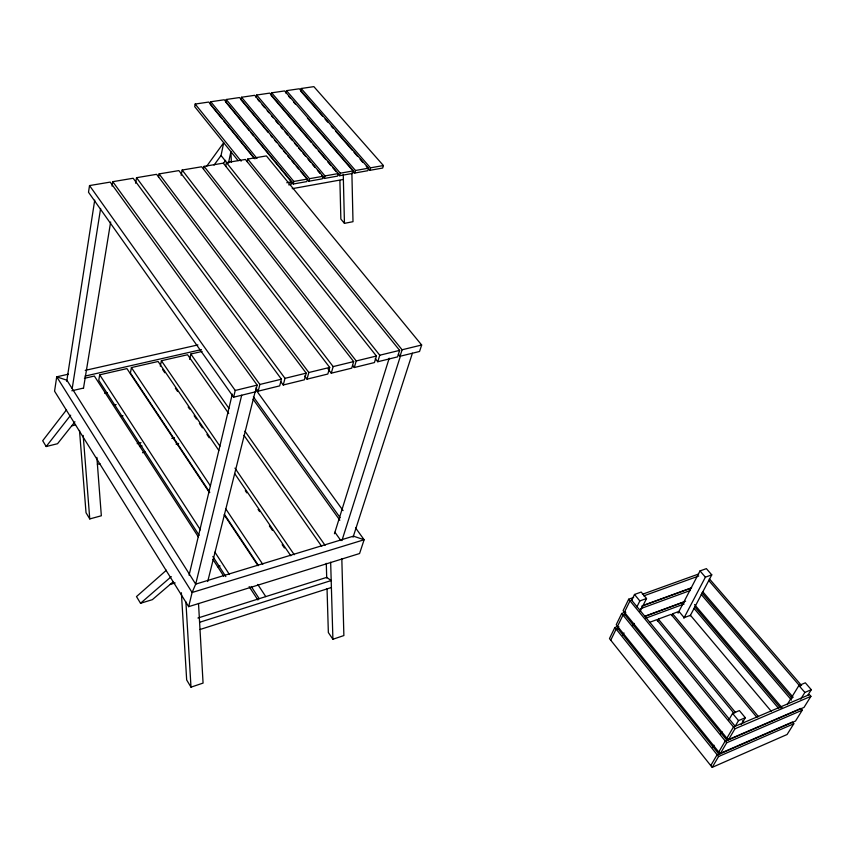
<?xml version="1.0" encoding="UTF-8"?>
<svg xmlns="http://www.w3.org/2000/svg" width="854" height="854" viewBox="0 0 854 854"><rect width="100%" height="100%" fill="white"/><g stroke="black" fill="none" stroke-linecap="round" stroke-linejoin="round"><path stroke-width="1.28" d="M89.521 185.574L88.506 192.257L233.622 397.206L255.485 391.826L257.161 385.122L110.209 182.105L89.521 185.574L235.234 390.459L233.622 397.206M66.719 381.354L94.719 200.156M72.216 388.41L100.612 208.472M112.055 186.108L112.771 181.678L133.16 178.262L281.436 379.197L279.696 385.869L258.186 391.164L255.848 387.919M83.468 388.346L110.657 221.987M209.443 492.651L126.926 368.597L99.704 374.821L98.765 380.308L199.121 535.319M135.583 183.204L136.533 177.696L156.602 174.323L306.212 373.155L304.398 379.795L283.25 384.994L280.881 381.781M158.502 177.194L159.1 173.906L178.881 170.597L329.708 367.423L327.829 374.031L307.024 379.155L304.622 375.963M218.827 450.4L158.097 361.488L131.42 367.572L130.406 373.027L209.817 492.374M181.155 175.273L182.158 170.042L201.651 166.776L353.673 361.584L351.741 368.149L331.267 373.187L328.032 368.96M254.962 158.833L208.771 102.053L195.182 104.049L194.691 106.601L238.074 160.616M288.663 184.838L291.171 184.389L291.79 181.827L224.25 99.779L210.789 101.754L210.287 104.305L222.029 118.749M160.317 366.152L161.395 360.73L187.56 354.752L228.723 413.539M203.54 168.975L204.074 166.37L223.289 163.146L376.422 356.033L374.426 362.566L354.271 367.53L352.638 365.427M255.25 137.9L293.21 184.026L306.832 181.592L307.461 179.041L239.558 97.537L226.235 99.491L225.723 102.032L249.336 130.726M214.044 165.078L221.047 155.492L223.705 142.735L206.743 166.156M225.648 166.498L226.459 162.612L245.397 159.442L399.629 350.375L397.58 356.876L377.756 361.754L375.28 358.627M300.362 171.056L308.849 181.229L322.321 178.828L322.972 176.287L254.716 95.317L241.533 97.249L240.999 99.769L268.135 132.359M228.445 163.167L230.89 151.681L231.381 162.313M189.652 359.406L190.805 354.015L202.078 351.442M256.125 97.537L256.67 95.029L269.725 93.107L338.312 173.554L337.65 176.084L324.317 178.465L321.755 175.433M247.18 161.619L247.745 159.047L266.416 155.919L421.662 345.005L419.549 351.474L400.035 356.267L398.37 354.196M337.906 173.725L339.625 175.732L352.819 173.373L353.492 170.853L284.585 90.93L271.668 92.83L271.102 95.338L311.358 142.565M285.93 93.15L286.506 90.652L299.295 88.773L368.522 168.185L367.828 170.693L354.773 173.031L307.44 118.108M366.259 166.327L369.761 170.352L382.688 168.035L383.393 165.537L313.866 86.638L301.195 88.496L300.608 90.983L322.492 116.101M189.076 575.201L232.299 394.1M188.659 606.66L192.107 592.495L195.694 584.125L353.407 536.152L364.114 539.749L359.577 553.531L188.659 606.66L54.571 391.185L56.716 376.817L68.373 374.191M195.737 583.965L241.703 395.21M293.21 184.026L293.829 181.464L226.235 99.491M207.714 581.521L255.09 391.922M308.849 181.229L309.479 178.689L241.533 97.249M258.186 391.164L259.872 384.46L112.771 181.678M324.317 178.465L324.968 175.935L256.67 95.029M283.25 384.994L285.001 378.333L136.533 177.696M339.625 175.732L340.287 173.202L271.668 92.83M354.773 173.031L355.456 170.512L286.506 90.652M307.024 379.155L308.838 372.515L159.1 173.906M369.761 170.352L370.455 167.843L301.195 88.496M331.267 373.187L333.156 366.59L182.158 170.042M354.271 367.53L356.225 360.964L204.074 166.37M377.756 361.754L379.763 355.221L226.459 162.612M334.448 533.75L389.21 358.178M400.035 356.267L402.095 349.777L247.745 159.047M341.92 540.593L400.398 356.182M353.065 537.198L412.397 353.225M617.335 626.612L614.859 627.519L609.457 638.589L712.183 767.362L787.1 734.493L793.793 723.776L792.341 722.057L717.136 754.733L710.752 765.579M625.438 612.126L621.712 613.482L616.225 624.733L720.189 753.794L795.48 721.064L802.28 710.165L800.806 708.446L725.238 740.984L718.748 752M633.668 597.426L628.672 599.22L623.089 610.653L728.334 740.002L803.998 707.422L810.905 696.341L809.421 694.612L733.469 726.989L726.871 738.198M610.738 640.201L616.15 629.131L618.627 628.213M617.517 626.345L623.014 615.093L625.502 614.186M624.402 612.265L629.996 600.832L632.494 599.935M617.623 628.896L618.787 626.516M624.605 614.645L625.769 612.275M631.586 600.405L634.501 594.469L641.194 592.057L646.542 598.505L640.052 611.539M622.812 635.344L623.986 632.963M636.903 606.874L639.838 600.938L646.542 598.505M632.974 625.758L634.159 623.388M657.399 620.922L658.327 619.097L671.063 614.368L756.922 717.371M671.703 615.595L672.642 613.77L678.951 611.421L684.161 617.645L690.448 615.286L771.44 711.499M678.055 613.161L700.002 570.92L706.375 568.636L711.766 574.859L690.149 615.851M683.873 618.211L705.393 577.165L711.766 574.859M712.706 747.496L714.029 745.222M720.659 733.874L721.982 731.6M728.611 720.242L732.593 713.421L739.383 710.571L745.307 717.723L741.283 724.523M718.449 754.637L719.783 752.363M726.476 741.026L727.811 738.753M735.166 726.274L738.518 720.605L745.307 717.723M712.183 767.362L718.577 756.527L793.793 723.776M720.189 753.794L726.701 742.777L802.28 710.165M728.334 740.002L734.952 728.793L810.905 696.341M787.174 704.646L798.896 685.527L805.333 682.816L811.3 689.701L807.809 695.305M800.689 699.18L804.863 692.434L811.3 689.701M223.289 163.53L225.648 160.338M66.516 409.835L42.7 440.728L46.18 446.525L57.528 443.717L74.938 421.78M46.18 446.525L70.679 415.183M166.391 570.226L136.491 596.583L140.526 603.276L152.343 599.668L173.469 581.574M140.526 603.276L171.28 576.621M649.702 622.31L656.726 619.694L733.949 713.271M645.848 618.147L684.193 603.949M644.759 616.278L685.634 601.195M644.546 616.556L684.129 601.942M643.073 605.454L691.623 587.744M641.6 606.223L691.334 588.086M640.425 608.731L690.171 590.541M643.745 595.868L698.743 576.012M642.411 594.267L698.647 574.005M181.379 592.74L186.674 679.965L190.997 687.16L203.071 683.083L198.512 603.468M327.039 588.63L328.352 632.536L332.9 639.262L343.874 635.557L341.824 558.719M200.007 629.505L331.395 587.509M199.59 622.288L331.192 580.549L326.698 577.379L197.925 618.018M170.074 584.478L175.166 582.94M217.503 566.714L220.044 565.956M79.497 430.448L86.03 512.742L89.766 518.933L101.338 515.773L96.876 457.37M97.409 464.298L99.982 463.637M142.533 452.716L145.116 452.054M176.063 444.112L178.635 443.45M137.163 443.642L141.027 442.671M139.49 446.535L142.074 445.873M171.782 438.326L174.365 437.664M71.704 425.858L75.568 424.929M120.478 416.421L123.051 415.791M235.234 390.459L257.161 385.122M259.872 384.46L281.436 379.197M285.001 378.333L306.212 373.155M308.838 372.515L329.708 367.423M333.156 366.59L353.673 361.584M356.225 360.964L376.422 356.033M379.763 355.221L399.629 350.375M402.095 349.777L421.662 345.005M113.582 405.202L116.155 404.593M104.711 393.288L107.294 392.68M71.843 390.769L83.521 388.068M84.418 378.311L94.356 376.038L198.47 537.07M85.005 376.102L201.427 349.596M85.219 370.38L197.914 344.92M339.892 180.429L340.863 219.062L344.45 223.353L353.001 221.688L351.88 172.86M292.217 188.67L343.372 179.447M290.702 182.916L293.328 182.457M286.784 182.724L291.79 181.827M293.829 181.464L307.461 179.041M309.479 178.689L322.972 176.287M324.968 175.935L338.312 173.554M340.287 173.202L353.492 170.853M355.456 170.512L368.522 168.185M370.455 167.843L383.393 165.537M325.118 119.112L327.744 122.122M331.245 126.146L332.996 128.153M335.622 131.164L352.254 150.251M354.004 152.268L357.506 156.282M360.132 159.303L362.758 162.313M709.343 578.788L801.586 685.548M708.628 580.368L799.984 686.221M700.002 570.92L705.393 577.165M798.896 685.527L804.863 692.434M288.513 96.139L290.232 98.135M293.669 102.138L295.388 104.135M702.682 591.63L793.163 697.323M701.967 592.879L792.138 698.305M701.209 594.427L791.477 700.077M313.076 144.582L316.503 148.596M318.211 150.614L325.918 159.655M327.637 161.662L331.064 165.687M332.772 167.694L336.198 171.718M694.548 604.557L782.125 707.881M694.665 606.724L780.342 707.891M693.95 608.315L778.763 708.574M257.833 99.566L259.531 101.594M262.093 104.626L264.655 107.657M267.206 110.689L268.914 112.717M271.465 115.749L273.173 117.777M275.735 120.809L278.287 123.841M280.849 126.883L282.546 128.901M285.108 131.932L287.659 134.975M289.367 136.992L291.929 140.024M294.481 143.066L297.043 146.098M298.74 148.126L301.302 151.158M303.01 153.176L305.561 156.218M308.123 159.25L310.675 162.281M312.383 164.31L314.945 167.341M317.496 170.373L320.058 173.415M672.642 613.77L758.523 716.687M270.686 135.412L272.373 137.451M274.924 140.504L276.621 142.543M279.162 145.596L281.703 148.649M283.4 150.688L285.951 153.741M287.649 155.78L290.189 158.833M291.887 160.872L294.427 163.925M296.124 165.964L298.665 169.017M658.327 619.097L735.572 712.588M742.361 720.808L744.058 722.868M634.501 594.469L639.838 600.938M732.593 713.421L738.518 720.605M251.023 132.776L253.563 135.85M631.672 600.234L735.177 726.263M628.672 599.22L734.952 728.793M210.789 101.754L257.011 158.492M223.705 120.809L253.916 157.958M624.69 614.485L726.925 740.247M621.712 613.482L726.701 742.777M617.816 628.512L718.822 754.007M195.182 104.049L241.138 161.16M614.859 627.519L718.577 756.527M221.047 155.492L226.598 162.463M255.784 389.627L343.073 510.585M355.542 527.868L364.114 539.749L192.107 592.495L56.716 376.817L66.89 380.233L195.694 584.125M253.392 396.822L340.223 517.791M253.083 399.224L339.849 520.246M334.928 532.234L340.853 540.582M190.805 354.015L228.957 408.361M244.981 431.195L325.096 545.332M243.966 435.316L321.702 546.368M161.395 360.73L219.948 446.215M234.967 468.141L294.267 554.726M234.572 473.447L290.808 555.783M162.57 369.462L164.822 372.76M175.358 388.186L177.611 391.495M188.147 406.92L189.652 409.13M194.157 415.738L196.42 419.047M199.42 423.456L202.43 427.865M206.946 434.472L209.198 437.782M245.301 490.676L246.806 492.875M258.089 509.4L259.595 511.61M269.373 525.936L272.383 530.345M282.162 544.671L284.414 547.969M131.42 367.572L210.383 485.841M225.883 509.059L262.786 564.323M224.517 514.471L258.346 565.305M224.175 514.802L258.068 565.754M257.759 584.446L265.775 596.604M251.215 586.474L259.21 598.675M249.144 586.613L257.908 599.988M99.704 374.821L200.434 529.864M214.92 552.175L229.416 574.486M212.838 556.498L225.83 576.578M212.934 559.434L223.78 576.204M83.19 435.433L89.766 518.933M185.905 601.963L190.997 687.16M330.658 562.188L332.9 639.262M326.281 563.352L326.719 577.987M343.255 174.408L344.45 223.353"/></g></svg>
